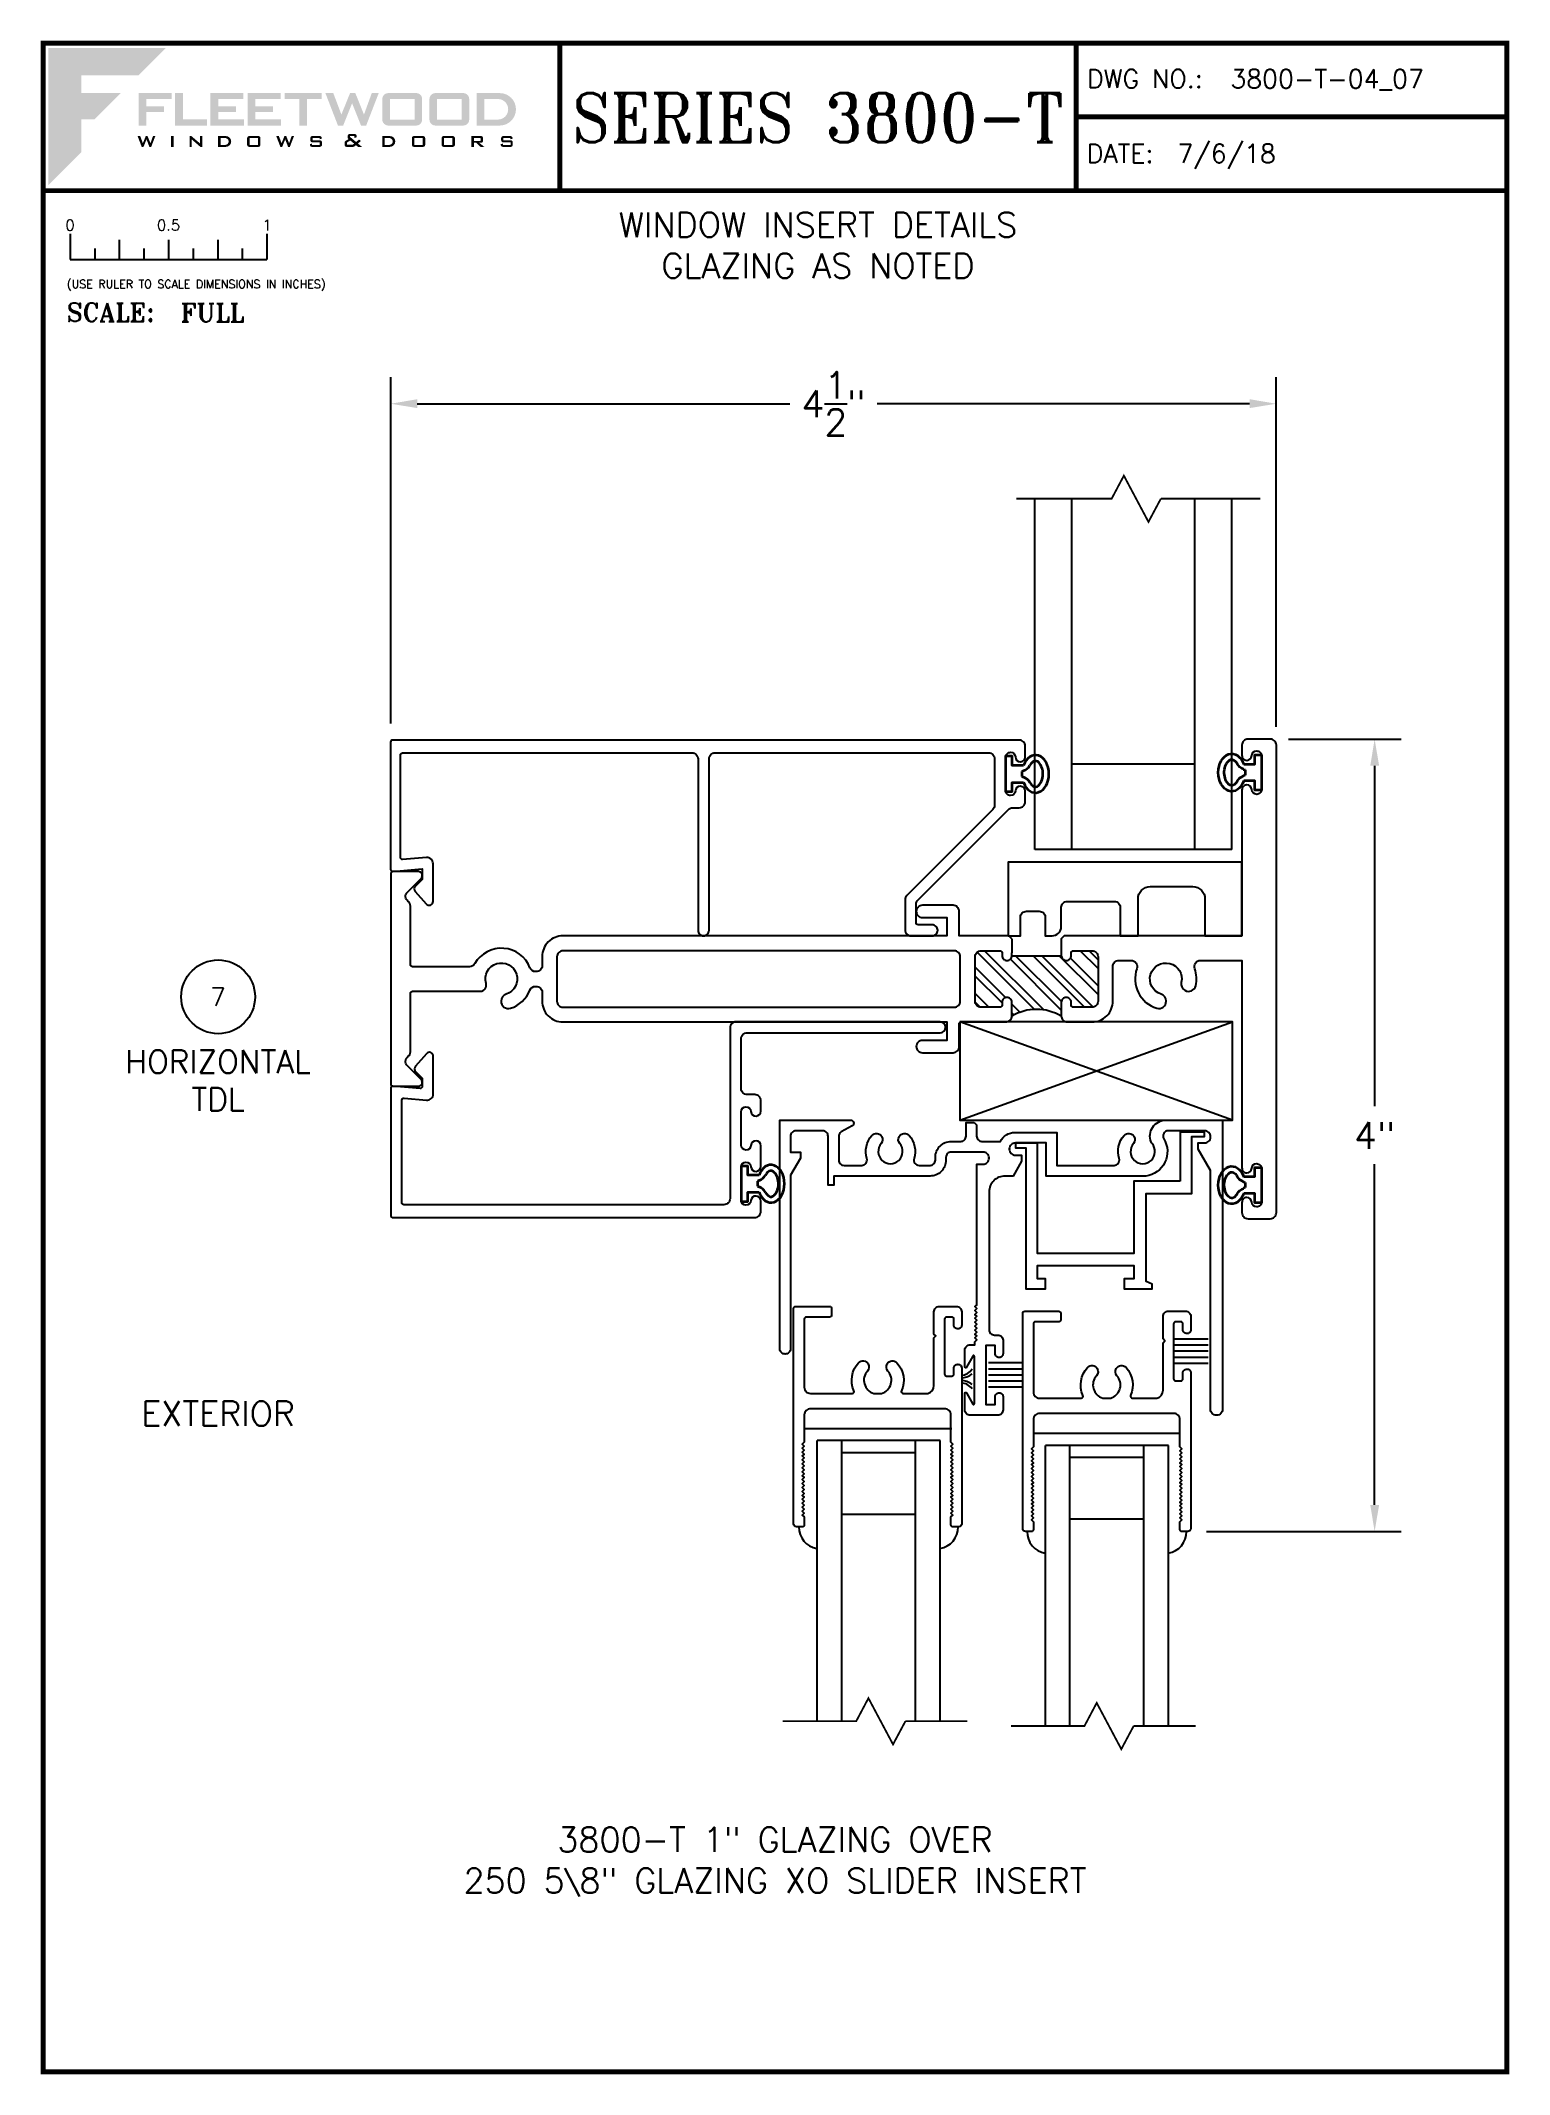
# Paper-space layout 'DETAIL 7' of a CAD drawing. Extents: x 0.3 to 7.8, y 0.1 to 10.4.
# The model-space entities are those that its viewports show. They can reach past a viewport. Long polylines and large blocks are cut down to what shows.
import ezdxf
from ezdxf.enums import TextEntityAlignment as Align

# ---------------------------------------------------------------- set-up
doc = ezdxf.new("R2010")
doc.units = 0
doc.header["$MEASUREMENT"] = 0
doc.layers.get('0').update_dxf_attribs({"linetype": 'CONTINUOUS'})
doc.layers.get('Defpoints').update_dxf_attribs({"linetype": 'CONTINUOUS'})
for name, color, linetype in [('FRAME', 1, 'CONTINUOUS'), ('GLASS', 7, 'CONTINUOUS'), ('GLAZING', 7, 'CONTINUOUS'), ('MISC', 7, 'CONTINUOUS'), ('SEAL', 7, 'CONTINUOUS'), ('SETTING_BLOCK', 4, 'CONTINUOUS'), ('TEXT', 7, 'CONTINUOUS'), ('VENT', 5, 'CONTINUOUS')]:
    doc.layers.add(name, color=color, linetype=linetype)
doc.layers.add('PROFILE NUMBER', color=150, linetype='CONTINUOUS', lineweight=35)
doc.layers.add('VP', color=40, linetype='CONTINUOUS', plot=False)
doc.layers.get('VP').off()
doc.styles.add('ROMANS', font='romans')
doc.styles.add('ROMANT', font='romant')
doc.styles.add('SIMPLEX-094', font='simplex.shx', dxfattribs={"height": 0.094})
doc.styles.get("Standard").update_dxf_attribs({"font": 'simplex.shx'})
doc.dimstyles.new('FULL SCALE', dxfattribs={"dimscale": 0.75, "dimtxt": 0.18, "dimasz": 0.18, "dimexe": 0.18, "dimexo": 0.125, "dimgap": 0.09, "dimtad": 0, "dimtih": 1, "dimtoh": 1, "dimdec": 4, "dimzin": 0, "dimdsep": 46, "dimlunit": 4, "dimtxsty": 'Standard', "dimcen": 0.09, "dimadec": 0, "dimazin": 0, "dimtfac": 1, "dimtdec": 4, "dimtofl": 0, "dimtmove": 0, "dimatfit": 3, "dimfxl": 0, "dimtolj": 1, "dimtzin": 0, "dimarcsym": 0})

# ---------------------------------------------------------------- blocks, each defined once
blk = doc.blocks.new('sectball')
blk.add_circle((0, 0), 0.125)
blk.add_attdef('NO', text='', height=0.062).set_placement((0, 0), align=Align.MIDDLE_CENTER)
for tag, p in [('LINE1', (0, -0.2588)), ('LINE2', (0, -0.3864)), ('LINE3', (0, -0.5214))]:
    blk.add_attdef(tag, text='', height=0.078).set_placement(p, align=Align.CENTER)
blk = doc.blocks.new('Fleetwood_Logo_6-10-15')
h = blk.add_hatch(color=154)
h.dxf.hatch_style = 1
h.paths.add_polyline_path([(0.2526, -0.0017), (0.0019, -0.0017), (0.0019, -0.2942), (0.0725, -0.2236), (0.0725, -0.1535), (0.1007, -0.1535), (0.1567, -0.0976), (0.0725, -0.0976), (0.0725, -0.0596), (0.1946, -0.0596)])
h = blk.add_hatch(color=251)
h.dxf.hatch_style = 1
h.paths.add_polyline_path([(0.2487, -0.1256), (0.2112, -0.1256), (0.2112, -0.1102), (0.2647, -0.1102), (0.2647, -0.0976), (0.1946, -0.0976), (0.1946, -0.1667), (0.2112, -0.1667), (0.2112, -0.1377), (0.2487, -0.1377)])
h = blk.add_hatch(color=251)
h.dxf.hatch_style = 1
h.paths.add_polyline_path([(0.2886, -0.0976), (0.272, -0.0976), (0.272, -0.1667), (0.3401, -0.1667), (0.3401, -0.1535), (0.2886, -0.1535)])
h = blk.add_hatch(color=251)
h.dxf.hatch_style = 1
h.paths.add_polyline_path([(0.4175, -0.0976), (0.3474, -0.0976), (0.3474, -0.1667), (0.4185, -0.1667), (0.4185, -0.1534), (0.364, -0.1534), (0.364, -0.1377), (0.4015, -0.1377), (0.4015, -0.1256), (0.364, -0.1256), (0.364, -0.1102), (0.4175, -0.1102)])
h = blk.add_hatch(color=251)
h.dxf.hatch_style = 1
h.paths.add_polyline_path([(0.4965, -0.0976), (0.4264, -0.0976), (0.4264, -0.1667), (0.4975, -0.1667), (0.4975, -0.1534), (0.443, -0.1534), (0.443, -0.1377), (0.4804, -0.1377), (0.4804, -0.1256), (0.443, -0.1256), (0.443, -0.1102), (0.4965, -0.1102)])
h = blk.add_hatch(color=251)
h.dxf.hatch_style = 1
h.paths.add_polyline_path([(0.5842, -0.0976), (0.5054, -0.0976), (0.5054, -0.1102), (0.5365, -0.1102), (0.5365, -0.1667), (0.5531, -0.1667), (0.5531, -0.1102), (0.5842, -0.1102)])
h = blk.add_hatch(color=251)
h.dxf.hatch_style = 1
h.paths.add_polyline_path([(0.6089, -0.0976), (0.5921, -0.0976), (0.6188, -0.1667), (0.63, -0.1667), (0.6489, -0.1192), (0.6679, -0.1667), (0.6789, -0.1667), (0.7056, -0.0976), (0.6908, -0.0976), (0.6742, -0.1433), (0.6558, -0.0976), (0.6446, -0.0976), (0.6261, -0.1433)])
h = blk.add_hatch(color=251)
h.dxf.hatch_style = 1
h.paths.add_polyline_path([(0.7853, -0.0976), (0.726, -0.0976, 0.414214), (0.7133, -0.1102), (0.7133, -0.154, 0.414214), (0.726, -0.1667), (0.7853, -0.1667, 0.414214), (0.798, -0.154), (0.798, -0.1102, 0.414214)])
h.paths.add_polyline_path([(0.7819, -0.1102), (0.7819, -0.154), (0.7294, -0.154), (0.7294, -0.1102)], flags=16)
h = blk.add_hatch(color=251)
h.dxf.hatch_style = 1
h.paths.add_polyline_path([(0.8856, -0.0976), (0.8262, -0.0976, 0.414214), (0.8136, -0.1102), (0.8136, -0.154, 0.414214), (0.8262, -0.1667), (0.8856, -0.1667, 0.414214), (0.8982, -0.154), (0.8982, -0.1102, 0.414214)])
h.paths.add_polyline_path([(0.8822, -0.1102), (0.8822, -0.154), (0.8296, -0.154), (0.8296, -0.1102)], flags=16)
h = blk.add_hatch(color=251)
h.dxf.hatch_style = 1
h.paths.add_polyline_path([(0.9632, -0.0976), (0.914, -0.0976), (0.914, -0.1667), (0.9632, -0.1667, 1)])
h.paths.add_polyline_path([(0.9301, -0.1102), (0.9593, -0.1102, -1), (0.9593, -0.154), (0.9301, -0.154)], flags=16)
h = blk.add_hatch(color=7)
h.dxf.hatch_style = 1
h.paths.add_polyline_path([(0.2301, -0.1891), (0.2251, -0.1891), (0.2196, -0.2043), (0.2134, -0.1891), (0.2097, -0.1891), (0.2035, -0.2043), (0.1978, -0.1891), (0.1922, -0.1891), (0.2011, -0.2121), (0.2048, -0.2121), (0.2112, -0.1963), (0.2175, -0.2121), (0.2212, -0.2121)])
h = blk.add_hatch(color=7)
h.dxf.hatch_style = 1
h.paths.add_polyline_path([(0.2691, -0.1891), (0.2637, -0.1891), (0.2637, -0.2118), (0.2637, -0.2121), (0.2691, -0.2121)])
h = blk.add_hatch(color=7)
h.dxf.hatch_style = 1
h.paths.add_polyline_path([(0.3077, -0.1964), (0.3259, -0.2121), (0.3298, -0.2121), (0.3298, -0.1891), (0.325, -0.1891), (0.325, -0.2047), (0.3067, -0.1891), (0.3029, -0.1891), (0.3029, -0.2121), (0.3077, -0.2121)])
h = blk.add_hatch(color=7)
h.dxf.hatch_style = 1
h.paths.add_polyline_path([(0.3801, -0.1891), (0.3637, -0.1891), (0.3637, -0.2121), (0.3801, -0.2121, 1)])
h.paths.add_polyline_path([(0.3691, -0.2079), (0.3691, -0.1933), (0.3788, -0.1933, -1), (0.3788, -0.2079)], flags=16)
h = blk.add_hatch(color=7)
h.dxf.hatch_style = 1
h.paths.add_polyline_path([(0.4537, -0.2079), (0.4537, -0.1933, 0.414214), (0.4495, -0.1891), (0.4297, -0.1891, 0.414214), (0.4255, -0.1933), (0.4255, -0.2079, 0.414214), (0.4297, -0.2121), (0.4495, -0.2121, 0.414214)])
h.paths.add_polyline_path([(0.4308, -0.2079), (0.4308, -0.1933), (0.4484, -0.1933), (0.4484, -0.2079)], flags=16)
h = blk.add_hatch(color=7)
h.dxf.hatch_style = 1
h.paths.add_polyline_path([(0.5253, -0.1891), (0.5203, -0.1891), (0.5148, -0.2043), (0.5087, -0.1891), (0.5049, -0.1891), (0.4988, -0.2043), (0.493, -0.1891), (0.4874, -0.1891), (0.4963, -0.2121), (0.5001, -0.2121), (0.5064, -0.1963), (0.5127, -0.2121), (0.5164, -0.2121)])
h = blk.add_hatch(color=7)
h.dxf.hatch_style = 1
h.paths.add_polyline_path([(0.5801, -0.1891), (0.5643, -0.1891, 0.414214), (0.56, -0.1933), (0.56, -0.1981, 0.414214), (0.5643, -0.2024), (0.58, -0.2024), (0.58, -0.2078), (0.5637, -0.2078), (0.5637, -0.2052), (0.5591, -0.2062), (0.5591, -0.2078, 0.414214), (0.5634, -0.2121), (0.5805, -0.2121, 0.414214), (0.5848, -0.2078), (0.5848, -0.2024, 0.414214), (0.5805, -0.1982), (0.5648, -0.1982), (0.5648, -0.193), (0.5798, -0.193), (0.5798, -0.1958), (0.5843, -0.1948), (0.5843, -0.1933, 0.414214)])
h = blk.add_hatch(color=7)
h.dxf.hatch_style = 1
h.paths.add_polyline_path([(0.645, -0.1913, -0.222262), (0.6447, -0.1906), (0.6447, -0.1892), (0.6535, -0.1892), (0.6535, -0.193), (0.6587, -0.1918), (0.6587, -0.189, 0.414214), (0.6544, -0.1847), (0.6437, -0.1847, 0.414214), (0.6394, -0.189), (0.6394, -0.1922, 0.222262), (0.6407, -0.1948), (0.6415, -0.1955), (0.6345, -0.1998, 0.260684), (0.6329, -0.2027), (0.6329, -0.2078, 0.414214), (0.6372, -0.2121), (0.6514, -0.2121, 0.17577), (0.6536, -0.2113), (0.657, -0.2085), (0.6614, -0.2121), (0.6699, -0.2121), (0.6613, -0.2049), (0.6676, -0.1997), (0.6637, -0.1964), (0.6574, -0.2017)])
h.paths.add_polyline_path([(0.6532, -0.2052), (0.6509, -0.2072, -0.17577), (0.6502, -0.2074), (0.6382, -0.2074), (0.6382, -0.2033, -0.260684), (0.6387, -0.2025), (0.6451, -0.1985)], flags=16)
h = blk.add_hatch(color=7)
h.dxf.hatch_style = 1
h.paths.add_polyline_path([(0.7294, -0.1891), (0.713, -0.1891), (0.713, -0.2121), (0.7294, -0.2121, 1)])
h.paths.add_polyline_path([(0.7184, -0.2079), (0.7184, -0.1933), (0.7281, -0.1933, -1), (0.7281, -0.2079)], flags=16)
h = blk.add_hatch(color=7)
h.dxf.hatch_style = 1
h.paths.add_polyline_path([(0.8045, -0.2079), (0.8045, -0.1933, 0.414214), (0.8003, -0.1891), (0.7805, -0.1891, 0.414214), (0.7763, -0.1933), (0.7763, -0.2079, 0.414214), (0.7805, -0.2121), (0.8003, -0.2121, 0.414214)])
h.paths.add_polyline_path([(0.7816, -0.2079), (0.7816, -0.1933), (0.7992, -0.1933), (0.7992, -0.2079)], flags=16)
h = blk.add_hatch(color=7)
h.dxf.hatch_style = 1
h.paths.add_polyline_path([(0.8678, -0.2079), (0.8678, -0.1933, 0.414214), (0.8636, -0.1891), (0.8438, -0.1891, 0.414214), (0.8396, -0.1933), (0.8396, -0.2079, 0.414214), (0.8438, -0.2121), (0.8636, -0.2121, 0.414214)])
h.paths.add_polyline_path([(0.8449, -0.2079), (0.8449, -0.1933), (0.8624, -0.1933), (0.8624, -0.2079)], flags=16)
h = blk.add_hatch(color=7)
h.dxf.hatch_style = 1
h.paths.add_polyline_path([(0.9277, -0.1993), (0.9277, -0.1933, 0.414214), (0.9235, -0.1891), (0.9028, -0.1891), (0.9028, -0.2121), (0.9082, -0.2121), (0.9082, -0.2035), (0.9131, -0.2035), (0.9224, -0.2121), (0.9303, -0.2121), (0.9197, -0.2035), (0.9235, -0.2035, 0.414214)])
h.paths.add_polyline_path([(0.9082, -0.1993), (0.9082, -0.1933), (0.9214, -0.1933, -0.414214), (0.9224, -0.1943), (0.9224, -0.1983, -0.414214), (0.9214, -0.1993)], flags=16)
h = blk.add_hatch(color=7)
h.dxf.hatch_style = 1
h.paths.add_polyline_path([(0.9867, -0.1982), (0.971, -0.1982), (0.971, -0.193), (0.9859, -0.193), (0.9859, -0.1958), (0.9905, -0.1948), (0.9905, -0.1933, 0.414214), (0.9863, -0.1891), (0.9705, -0.1891, 0.414214), (0.9662, -0.1933), (0.9662, -0.1981, 0.414214), (0.9705, -0.2024), (0.9862, -0.2024), (0.9862, -0.2078), (0.9699, -0.2078), (0.9699, -0.2052), (0.9653, -0.2062), (0.9653, -0.2078, 0.414214), (0.9696, -0.2121), (0.9867, -0.2121, 0.414214), (0.991, -0.2078), (0.991, -0.2024, 0.414214)])
blk = doc.blocks.new('A-SIZE_P')
at = {"const_width": 0.025}
blk.add_lwpolyline([(0.313, 0.125), (7.751, 0.125), (7.751, 10.437), (0.313, 10.437)], close=True, dxfattribs=at)
for points in [[(2.938, 10.437), (2.938, 9.687)], [(5.563, 10.437), (5.563, 9.687)], [(5.563, 10.062), (7.751, 10.062)], [(0.313, 9.687), (7.751, 9.687)]]:
    blk.add_lwpolyline(points, dxfattribs=at)
at = {"xscale": 2.387023416083395, "yscale": 2.387023416083395, "zscale": 2.387023416083395}
blk.add_blockref('Fleetwood_Logo_6-10-15', (0.334, 10.416), dxfattribs=at)
for s, style, p in [('DWG NO.:', 'SIMPLEX-094', (5.617, 10.209)), ('DATE:', 'SIMPLEX-094', (5.616, 9.829)), ('SCALE:', 'ROMANT', (0.433, 9.022))]:
    blk.add_text(s, height=0.094, dxfattribs=dict(style=style)).set_placement(p)
for tag, p, style in [('DWG_NO', (6.346, 10.209), 'SIMPLEX-094'), ('DATE', (6.077, 9.829), 'SIMPLEX-094'), ('SCALE', (1.011, 9.02), 'ROMANT')]:
    blk.add_attdef(tag, p, '', height=0.094, dxfattribs=dict(style=style))
for tag, height, style, width, p, p2 in [('DWG_NO_F', 0.094, 'SIMPLEX-094', 1.745692, (6.347, 10.209), (7.683, 10.209)), ('PRODUCT', 0.25, 'ROMANT', 1.390728, (3.001, 9.934), (5.5, 9.934))]:
    blk.add_attdef(tag, text='', height=height, dxfattribs=dict(style=style, width=width)).set_placement(p, p2, align=Align.FIT)
blk = doc.blocks.new('Full')
for p, q in [((0.137, -0.219), (0.137, -0.35)), ((0.262, -0.294), (0.262, -0.35)), ((0.387, -0.249), (0.387, -0.35)), ((0.512, -0.294), (0.512, -0.35)), ((0.637, -0.249), (0.637, -0.35)), ((0.762, -0.294), (0.762, -0.35)), ((0.887, -0.249), (0.887, -0.35)), ((1.012, -0.294), (1.012, -0.35)), ((1.137, -0.219), (1.137, -0.35)), ((0.137, -0.35), (1.137, -0.35))]:
    blk.add_line(p, q)
for s, p in [('0', (0.137, -0.219)), ('0.5', (0.637, -0.219)), ('1', (1.137, -0.219))]:
    blk.add_text(s, height=0.055).set_placement(p, align=Align.BOTTOM_CENTER)
at = {"style": 'ROMANS'}
blk.add_text('(USE RULER TO SCALE DIMENSIONS IN INCHES)', height=0.04115, dxfattribs=at).set_placement((0.12, -0.495))
blk = doc.blocks.new('*D132')
at = {"color": 0, "lineweight": -2}
for p, q in [((6.642, 6.899), (7.214, 6.899)), ((7.079, 6.764), (7.079, 5.033)), ((7.079, 3.007), (7.079, 4.738)), ((6.224, 2.872), (7.214, 2.872))]:
    blk.add_line(p, q, dxfattribs=at)
at = {"color": 0}
for points in [[(7.057, 6.764), (7.102, 6.764), (7.079, 6.899)], [(7.057, 3.007), (7.102, 3.007), (7.079, 2.872)]]:
    blk.add_solid(points, dxfattribs=at)
at = {"layer": 'Defpoints', "color": 0}
for p in [(6.548, 6.899), (6.13, 2.872), (7.079, 2.872)]:
    blk.add_point(p, dxfattribs=at)
at = {"color": 0, "insert": (7.079, 4.885), "char_height": 0.135, "attachment_point": 5}
blk.add_mtext('\\A1;4"', dxfattribs=at)
blk = doc.blocks.new('*D133')
at = {"color": 0, "lineweight": -2}
for p, q in [((2.079, 6.978), (2.079, 8.739)), ((6.579, 6.962), (6.579, 8.739)), ((2.214, 8.604), (4.107, 8.604)), ((6.444, 8.604), (4.551, 8.604))]:
    blk.add_line(p, q, dxfattribs=at)
at = {"color": 0}
for points in [[(2.214, 8.627), (2.214, 8.582), (2.079, 8.604)], [(6.444, 8.627), (6.444, 8.582), (6.579, 8.604)]]:
    blk.add_solid(points, dxfattribs=at)
at = {"layer": 'Defpoints', "color": 0}
for p in [(6.579, 8.604), (2.079, 6.884), (6.579, 6.868)]:
    blk.add_point(p, dxfattribs=at)
at = {"color": 0, "insert": (4.329, 8.604), "char_height": 0.135, "attachment_point": 5}
blk.add_mtext('\\A1;4{\\H1.000000x;\\S1/2;}"', dxfattribs=at)
blk = doc.blocks.new('2000 Block Head')
blk.add_lwpolyline([(-0.049, 1.488), (-0.037, 1.476), (-0.037, 1.419, 0.414214), (-0.01, 1.392), (0.084, 1.392, -0.288631), (0.157, 1.438), (0.37, 1.438), (0.37, 1.27), (0.661, 1.27, 0.500943), (0.687, 1.305, -0.254791), (0.712, 1.422, -0.516447), (0.763, 1.417), (0.763, 1.416, -0.318358), (0.76, 1.381, 2.17601), (0.854, 1.381, -0.081588), (0.849, 1.389, -0.529011), (0.925, 1.5), (1.213, 1.5), (1.213, 0.03, -0.414214), (1.183, 0), (1.181, 0, -0.414214), (1.151, 0.03), (1.151, 1.244), (1.088, 1.353), (1.088, 1.384), (1.121, 1.384, 0.414214), (1.151, 1.414), (1.151, 1.416, 0.414214), (1.121, 1.446), (0.937, 1.446, 0.585024), (0.914, 1.405, -0.543308), (0.823, 1.216), (0.316, 1.216), (0.316, 1.384), (0.16, 1.384, 0.414214), (0.129, 1.354), (0.129, 1.353, 0.414214), (0.16, 1.322), (0.191, 1.322), (0.191, 1.291), (0.148, 1.216), (0.107, 1.216, 0.414214), (0.026, 1.135), (0.026, 0.435, 0.414214), (0.053, 0.408), (0.07, 0.408, -0.414214), (0.097, 0.381), (0.097, 0.314, -0.414214), (0.078, 0.294), (0.077, 0.294, -0.414214), (0.057, 0.314), (0.057, 0.354), (0.01, 0.354), (0.01, 0.054), (0.057, 0.054), (0.057, 0.095, -0.414214), (0.077, 0.114), (0.078, 0.114, -0.414214), (0.097, 0.095), (0.097, 0.027, -0.414214), (0.07, 0), (-0.07, 0, -0.414214), (-0.097, 0.027), (-0.097, 0.112, -0.782609), (-0.088, 0.114), (-0.057, 0.057, 0.782609), (-0.048, 0.059), (-0.048, 0.299, 0.782609), (-0.057, 0.301), (-0.088, 0.244, -0.782609), (-0.097, 0.246), (-0.097, 0.331, -0.414214), (-0.07, 0.358), (-0.046, 0.358), (-0.046, 0.373), (-0.036, 0.383), (-0.046, 0.393), (-0.036, 0.403), (-0.046, 0.413), (-0.036, 0.423), (-0.046, 0.433), (-0.036, 0.443), (-0.046, 0.453), (-0.036, 0.463), (-0.046, 0.473), (-0.036, 0.483), (-0.046, 0.493), (-0.036, 0.503), (-0.046, 0.513), (-0.036, 0.523), (-0.046, 0.533), (-0.036, 0.543), (-0.046, 0.553), (-0.039, 0.56), (-0.036, 0.56), (-0.036, 1.276), (-0.005, 1.276, 0.414214), (0.026, 1.307), (0.026, 1.308, 0.414214), (-0.005, 1.338), (-0.166, 1.338, 0.414214), (-0.193, 1.311), (-0.193, 1.297, -0.414214), (-0.274, 1.216), (-0.762, 1.216), (-0.762, 1.17), (-0.792, 1.17), (-0.792, 1.419, 0.414214), (-0.819, 1.446), (-0.956, 1.446, 0.414214), (-0.983, 1.419), (-0.983, 1.338), (-0.933, 1.338), (-0.933, 1.307), (-0.983, 1.22), (-0.983, 0.338, -0.414214), (-1.01, 0.311), (-1.01, 0.311, -0.414214), (-1.037, 0.338), (-1.037, 1.5), (-0.677, 1.5, -0.767327), (-0.669, 1.472), (-0.725, 1.44, 0.267949), (-0.738, 1.417), (-0.738, 1.297, 0.414214), (-0.711, 1.27), (-0.621, 1.27, 0.500943), (-0.595, 1.305, -0.254791), (-0.57, 1.422, -0.516447), (-0.519, 1.417), (-0.519, 1.416, -0.318358), (-0.522, 1.381, 2.17601), (-0.428, 1.381, -0.318358), (-0.431, 1.416), (-0.431, 1.417, -0.516447), (-0.38, 1.422, -0.254791), (-0.355, 1.305, 0.500943), (-0.329, 1.27), (-0.274, 1.27, 0.414214), (-0.247, 1.297), (-0.247, 1.311, -0.414214), (-0.166, 1.392), (-0.118, 1.392, 0.414214), (-0.091, 1.419), (-0.091, 1.488)], format="xyb", close=True)
blk = doc.blocks.new('2014 Slider Rail')
blk.add_lwpolyline([(-0.373, 0.031), (-0.373, 0.17), (-0.383, 0.18), (-0.373, 0.19), (-0.383, 0.2), (-0.373, 0.21), (-0.383, 0.22), (-0.373, 0.23), (-0.383, 0.24), (-0.373, 0.25), (-0.383, 0.26), (-0.373, 0.27), (-0.383, 0.28), (-0.373, 0.29), (-0.383, 0.3), (-0.373, 0.31), (-0.383, 0.32), (-0.373, 0.33), (-0.383, 0.34), (-0.373, 0.35), (-0.383, 0.36), (-0.373, 0.37), (-0.383, 0.38), (-0.373, 0.39), (-0.383, 0.4), (-0.373, 0.41), (-0.383, 0.42), (-0.373, 0.43), (-0.383, 0.44), (-0.373, 0.45), (-0.383, 0.46), (-0.373, 0.47), (-0.383, 0.48), (-0.373, 0.49), (-0.383, 0.5), (-0.373, 0.51), (-0.383, 0.52), (-0.373, 0.53), (-0.383, 0.54), (-0.373, 0.55), (-0.373, 0.59, 0.414214), (-0.383, 0.6), (-0.412, 0.6, 0.414214), (-0.427, 0.585), (-0.427, 0), (-0.427, -0.51, 0.414214), (-0.417, -0.52), (-0.244, -0.52, 0.414214), (-0.234, -0.51), (-0.234, -0.476, 0.414214), (-0.244, -0.466), (-0.363, -0.466, -0.414214), (-0.373, -0.456), (-0.373, -0.109, -0.414214), (-0.342, -0.078), (-0.13, -0.078, -0.541072), (-0.121, -0.092, 0.295226), (-0.098, -0.234, 0.508835), (-0.048, -0.228), (-0.048, -0.228, 0.325526), (-0.052, -0.192, -0.55027), (-0.02, -0.078), (0, -0.078), (0.02, -0.078, -0.55027), (0.052, -0.192, 0.325526), (0.048, -0.228), (0.048, -0.228, 0.508835), (0.098, -0.234, 0.295226), (0.121, -0.092, -0.541072), (0.13, -0.078), (0.255, -0.078, -0.353293), (0.286, -0.119), (0.286, -0.36), (0.296, -0.37), (0.286, -0.38), (0.286, -0.493, 0.414214), (0.313, -0.52), (0.4, -0.52, 0.414214), (0.427, -0.493), (0.427, -0.425, 0.414214), (0.408, -0.406), (0.407, -0.406, 0.414214), (0.387, -0.426), (0.387, -0.456, -0.414214), (0.377, -0.466), (0.35, -0.466, -0.414214), (0.34, -0.456), (0.34, -0.176, -0.414214), (0.35, -0.166), (0.377, -0.166, -0.414214), (0.387, -0.176), (0.387, -0.206, 0.414214), (0.407, -0.226), (0.408, -0.226, 0.414214), (0.427, -0.207), (0.427, 0.585, 0.414214), (0.412, 0.6), (0.382, 0.6, 0.414214), (0.372, 0.59), (0.372, 0.55), (0.382, 0.54), (0.372, 0.53), (0.382, 0.52), (0.372, 0.51), (0.382, 0.5), (0.372, 0.49), (0.382, 0.48), (0.372, 0.47), (0.382, 0.46), (0.372, 0.45), (0.382, 0.44), (0.372, 0.43), (0.382, 0.42), (0.372, 0.41), (0.382, 0.4), (0.372, 0.39), (0.382, 0.38), (0.372, 0.37), (0.382, 0.36), (0.372, 0.35), (0.382, 0.34), (0.372, 0.33), (0.382, 0.32), (0.372, 0.31), (0.382, 0.3), (0.372, 0.29), (0.382, 0.28), (0.372, 0.27), (0.382, 0.26), (0.372, 0.25), (0.382, 0.24), (0.372, 0.23), (0.382, 0.22), (0.372, 0.21), (0.382, 0.2), (0.372, 0.19), (0.382, 0.18), (0.372, 0.17), (0.372, 0.031, -0.414214), (0.341, 0), (0, 0), (-0.341, 0, -0.414214)], format="xyb", close=True)
blk = doc.blocks.new('4 LINE SEAL')
for centre, radius, start, end in [((4.0241, 6.0253), 0.0156, 268.2769, 330.8274), ((4.0241, 6.027), 0.0206, 268.6942, 311.4319), ((4.0232, 5.9799), 0.0231, 50.9389, 88.9613), ((4.0232, 5.9816), 0.0181, 36.4603, 88.6742)]:
    blk.add_arc(centre, radius, start, end)
blk = doc.blocks.new('5 LINE SEAL')
for p, q in [((0.0434, 0.0155), (0, 0.0155)), ((0.0434, 0.0077), (0, 0.0077)), ((0.0434, 0), (0, 0)), ((0.0434, -0.0078), (0, -0.0078)), ((0.0434, -0.0155), (0, -0.0155))]:
    blk.add_line(p, q)
blk = doc.blocks.new('BL856 ANTI-LIFT')
blk.add_lwpolyline([(13.8969, 4.289), (13.8383, 4.289), (13.8383, 4.1972), (13.7158, 4.1972), (13.7158, 4.3374), (13.6879, 4.3374), (13.6879, 4.3314), (13.7008, 4.3314), (13.7008, 4.1522), (13.7258, 4.1522), (13.7258, 4.1647), (13.7158, 4.1647), (13.7158, 4.1817), (13.8383, 4.1817), (13.8383, 4.1647), (13.8258, 4.1647), (13.8258, 4.1522), (13.8613, 4.1522), (13.8613, 4.1583), (13.8538, 4.1615), (13.8538, 4.2735), (13.9119, 4.2735), (13.9119, 4.3458), (13.9281, 4.3458), (13.9281, 4.3512), (13.8969, 4.3512)], close=True)
blk = doc.blocks.new('3806 MULLION')
h = blk.add_hatch()
h.set_pattern_fill('ANSI32', color=256, scale=0.25, style=0)
h.set_pattern_definition([(45, (-1.96831, -4.979215), (-0.0662913, 0.0662913), []), (45, (-1.92411, -4.979215), (-0.0662913, 0.0662913), [])])
h.paths.add_polyline_path([(-1.369, 0.094, -0.414214), (-1.394, 0.118), (-1.394, 0.134, 0.414214), (-1.404, 0.144), (-1.5, 0.144, 0.414214), (-1.531, 0.113), (-1.531, -0.113, 0.414214), (-1.5, -0.143), (-1.404, -0.143, 0.414214), (-1.394, -0.133), (-1.394, -0.118, -0.414214), (-1.369, -0.094, -0.414214), (-1.344, -0.118), (-1.093, -0.118, -0.414214), (-1.068, -0.094, -0.414214), (-1.043, -0.118), (-1.043, -0.133, 0.414214), (-1.033, -0.143), (-0.937, -0.143, 0.414214), (-0.906, -0.113), (-0.906, 0.113, 0.414214), (-0.937, 0.144), (-1.033, 0.144, 0.414214), (-1.043, 0.134), (-1.043, 0.118, -0.414214), (-1.068, 0.094, -0.414214), (-1.093, 0.118), (-1.093, 0.188, -0.275826), (-1.344, 0.188), (-1.344, 0.118, -0.414214)])
for p, q in [((-1.344, -0.118), (-1.093, -0.118)), ((-1.344, -0.203), (-1.344, -0.133))]:
    blk.add_line(p, q)
for points in [[(-1.093, -0.133), (-1.093, -0.118, -0.414214), (-1.068, -0.094, -0.414214), (-1.043, -0.118), (-1.043, -0.133, 0.414214), (-1.033, -0.143), (-0.937, -0.143, 0.414214), (-0.906, -0.113), (-0.906, 0.113, 0.414214), (-0.937, 0.144), (-1.033, 0.144, 0.414214), (-1.043, 0.134), (-1.043, 0.118, -0.414214), (-1.068, 0.094, -0.414214), (-1.093, 0.118), (-1.093, 0.188, -0.414214), (-1.062, 0.219), (-0.937, 0.219, -0.414214), (-0.831, 0.113), (-0.831, -0.062, 0.414214), (-0.8, -0.094), (-0.738, -0.094, 0.517938), (-0.709, -0.052, -0.42659), (-0.608, 0.149, -0.510157), (-0.56, 0.113), (-0.56, 0.112, -0.323599), (-0.586, 0.077, 2.284894), (-0.483, 0.018, -0.323599), (-0.466, 0.058), (-0.465, 0.058, -0.510157), (-0.41, 0.035, -0.142368), (-0.415, -0.052, 0.517938), (-0.386, -0.094), (-0.175, -0.094), (-0.175, 0.91), (-0.175, 0.961, -0.414214), (-0.15, 0.986, -0.399638), (-0.125, 0.962, 0.399638), (-0.1, 0.939), (-0.1, 0.939, 0.414214), (-0.075, 0.964), (-0.075, 1.134, 0.414214), (-0.1, 1.159), (-0.1, 1.159, 0.399638), (-0.125, 1.135, -0.399638), (-0.15, 1.111), (-0.15, 1.111, -0.414214), (-0.175, 1.136), (-0.175, 1.188, -0.414214), (-0.144, 1.219), (-0.031, 1.219, -0.414214), (0, 1.188), (0, 0), (0, -1.188, -0.414214), (-0.031, -1.219), (-0.144, -1.219, -0.414214), (-0.175, -1.188), (-0.175, -1.136, -0.414214), (-0.15, -1.111), (-0.15, -1.111, -0.399638), (-0.125, -1.135, 0.399638), (-0.1, -1.159), (-0.1, -1.159, 0.414214), (-0.075, -1.133), (-0.075, -0.964, 0.414214), (-0.1, -0.938), (-0.1, -0.938, 0.399638), (-0.125, -0.962, -0.399638), (-0.15, -0.986, -0.414214), (-0.175, -0.961), (-0.175, -0.909), (-0.175, -0.219), (-1.078, -0.219), (-1.093, -0.203)], [(-3.625, -0.143, -0.414214), (-3.656, -0.113), (-3.656, 0.113, -0.414214), (-3.625, 0.144), (-1.637, 0.144, -0.414214), (-1.606, 0.113), (-1.606, -0.113, -0.414214), (-1.637, -0.143)]]:
    blk.add_lwpolyline(points, format="xyb", close=True)
blk.add_lwpolyline([(-1.344, -0.203), (-1.359, -0.219), (-1.612, -0.219), (-1.612, -0.344, -0.414214), (-1.643, -0.374), (-1.799, -0.374, -0.414214), (-1.83, -0.344, -0.414214), (-1.799, -0.312), (-1.674, -0.312), (-1.674, -0.219), (-3.625, -0.219, -0.414214), (-3.731, -0.113), (-3.731, -0.068, 0.414214), (-3.762, -0.037), (-3.764, -0.037, 0.308174), (-3.793, -0.057, -0.627979), (-4.073, -0.078, 0.267949), (-4.1, -0.062), (-4.39, -0.062, 0.414214), (-4.4, -0.072), (-4.4, -0.37, -0.237131), (-4.413, -0.395, 0.457629), (-4.416, -0.441), (-4.346, -0.511, -0.668179), (-4.36, -0.546), (-4.49, -0.546, -0.414214), (-4.5, -0.535), (-4.5, 0), (-4.5, 0.536, -0.414214), (-4.49, 0.546), (-4.36, 0.546, -0.668179), (-4.346, 0.511), (-4.416, 0.441, 0.457629), (-4.413, 0.395, -0.237131), (-4.4, 0.37), (-4.4, 0.073, 0.414214), (-4.39, 0.063), (-4.045, 0.063, -0.500407), (-4.016, 0.023, 2.386509), (-3.914, 0.077, -0.326072), (-3.94, 0.113, -0.502305), (-3.892, 0.149, -0.227368), (-3.793, 0.057, 0.308174), (-3.764, 0.038), (-3.762, 0.038, 0.414214), (-3.731, 0.069), (-3.731, 0.113, -0.414214), (-3.625, 0.219), (-1.674, 0.219), (-1.674, 0.313), (-1.799, 0.313, -0.414214), (-1.83, 0.344, -0.414214), (-1.799, 0.375), (-1.643, 0.375, -0.414214), (-1.612, 0.344), (-1.612, 0.228, 0.414214), (-1.602, 0.219), (-1.375, 0.219, -0.414214), (-1.344, 0.188), (-1.344, 0.118, -0.414214), (-1.369, 0.094, -0.414214), (-1.394, 0.118), (-1.394, 0.134, 0.414214), (-1.404, 0.144), (-1.5, 0.144, 0.414214), (-1.531, 0.113), (-1.531, -0.113, 0.414214), (-1.5, -0.143), (-1.404, -0.143, 0.414214), (-1.394, -0.133), (-1.394, -0.118, -0.414214), (-1.369, -0.094, -0.414214), (-1.344, -0.118), (-1.344, -0.133)], format="xyb")
blk.add_arc((-1.219, 0.398), 0.245, 239.1595, 300.8405)
blk = doc.blocks.new('3801 1 INCH GLASS STOP')
blk.add_lwpolyline([(2.741, 0.327, -0.414214), (2.769, 0.299, -0.414214), (2.741, 0.271), (2.669, 0.271, 0.414214), (2.659, 0.261), (2.659, 0.167, 0.198912), (2.668, 0.145), (3.128, -0.315, 0.198912), (3.15, -0.324), (3.183, -0.324, -0.414214), (3.214, -0.355), (3.214, -0.408, -0.414214), (3.189, -0.433, -0.399638), (3.164, -0.41, 0.400364), (3.139, -0.386, 0.414214), (3.114, -0.411), (3.114, -0.581, 0.414214), (3.139, -0.606), (3.139, -0.606, 0.399638), (3.164, -0.582, -0.399638), (3.189, -0.558, -0.414214), (3.214, -0.583), (3.214, -0.637, -0.414214), (3.183, -0.668), (-0.001, -0.668, -0.414214), (-0.011, -0.658), (-0.011, -0.01, -0.440011), (0, 0), (0.149, -0.013), (0.149, 0.04), (0.115, 0.074, -0.395486), (0.114, 0.102), (0.17, 0.165, -0.691708), (0.205, 0.152), (0.205, -0.04, -0.440011), (0.171, -0.071), (0.05, -0.061, 0.440011), (0.039, -0.071), (0.039, -0.593, 0.414214), (0.049, -0.603), (1.52, -0.603, 0.414214), (1.551, -0.572), (1.551, 0.299, -0.414214), (1.579, 0.327, -0.414214), (1.607, 0.299), (1.607, -0.572, 0.414214), (1.638, -0.603), (3.027, -0.603, 0.414214), (3.058, -0.572), (3.058, -0.337, 0.198912), (3.049, -0.315), (2.612, 0.122, -0.198912), (2.603, 0.144), (2.603, 0.296, -0.414214), (2.634, 0.327)], format="xyb", close=True)
blk = doc.blocks.new('*U181')
at = {"layer": 'PROFILE NUMBER', "color": 5}
for p, q in [((-0.016, 0.092), (-0.013, 0.083)), ((-0.013, 0.083), (0.013, 0.083)), ((0.013, 0.083), (0.016, 0.092))]:
    blk.add_line(p, q, dxfattribs=at)
blk.add_lwpolyline([(-0.043, 0.091), (-0.043, 0.034), (-0.09, 0.034), (-0.09, 0), (0.09, 0), (0.09, 0.034), (0.043, 0.034), (0.043, 0.091)], dxfattribs=at)
for centre, start, end in [((-0.073, 0.071), 19.8289, 61.175), ((0.073, 0.071), 118.7633, 160.1945)]:
    blk.add_arc(centre, 0.06, start, end, dxfattribs=at)
blk.add_ellipse((0, 0.152), major_axis=(-0.0958, 0), ratio=0.712114, start_param=2.033109, end_param=7.391692, dxfattribs=at)
blk.add_open_spline([(0.044, 0.124), (0.053, 0.129), (0.059, 0.135), (0.069, 0.15), (0.068, 0.157), (0.049, 0.179), (0.027, 0.189), (-0.021, 0.191), (-0.045, 0.181), (-0.067, 0.16), (-0.068, 0.152), (-0.061, 0.137), (-0.054, 0.129), (-0.044, 0.124)], degree=3, knots=[2.2211, 2.2211, 2.2211, 2.2211, 2.727733, 2.727733, 3.7005, 3.7005, 4.673268, 4.673268, 5.646035, 5.646035, 6.618803, 6.618803, 7.203997, 7.203997, 7.203997, 7.203997], dxfattribs=at)
blk = doc.blocks.new('3810_2p25in_Insert_Glass_Stop')
blk.add_lwpolyline([(1.82, 0.582, 0.975), (1.77, 0.581), (1.77, 0.411, 0.975), (1.82, 0.41, -0.975), (1.87, 0.408), (1.87, 0.303, -0.975), (1.82, 0.301, 0.975), (1.77, 0.3), (1.77, 0.13, 0.975), (1.82, 0.129, -0.975), (1.87, 0.127), (1.87, 0.074, -0.414214), (1.839, 0.043), (1.801, 0.043, 0.414214), (1.77, 0.012), (1.77, -0.24, 0.414214), (1.801, -0.271), (2.781, -0.271, -1), (2.781, -0.327), (1.745, -0.327, -0.414214), (1.714, -0.296), (1.714, 0.572, 0.414214), (1.683, 0.603), (0.056, 0.603, 0.414214), (0.046, 0.593), (0.046, 0.071, 0.440011), (0.057, 0.061), (0.172, 0.071, -0.440011), (0.206, 0.04), (0.206, -0.152, -0.691708), (0.171, -0.165), (0.115, -0.101, -0.395486), (0.116, -0.074), (0.147, -0.043, 0.198912), (0.15, -0.036), (0.15, 0.002, 0.440011), (0.139, 0.012), (0.001, 0, -0.440011), (-0.01, 0.01), (-0.01, 0.658, -0.414214), (0, 0.668), (1.839, 0.668, -0.414214), (1.87, 0.637), (1.87, 0.584, -0.975)], format="xyb", close=True)

msp = doc.modelspace()

# ---------------------------------------------------------------- linework, layer by layer
for p, q in [((-3.499, 5.009), (-4.499, 5.009)), ((-4.921, 2.065), (-5.666, 2.065)), ((-4.981, 2.005), (-5.606, 2.005)), ((-3.761, 2.041), (-4.506, 2.041)), ((-3.821, 1.981), (-4.446, 1.981))]:
    msp.add_line(p, q)
at = {"color": 7}
for p, q in [((-5.606, 0.579), (-5.606, 2.005)), ((-5.481, 0.579), (-5.481, 2.005)), ((-5.106, 0.579), (-5.106, 2.005)), ((-4.981, 0.579), (-4.981, 2.005)), ((-4.446, 0.555), (-4.446, 1.981)), ((-4.321, 0.555), (-4.321, 1.981)), ((-3.946, 0.555), (-3.946, 1.981)), ((-3.821, 0.555), (-3.821, 1.981)), ((-5.106, 1.943), (-5.481, 1.943)), ((-3.946, 1.919), (-4.321, 1.919)), ((-5.106, 1.63), (-5.481, 1.63)), ((-3.946, 1.606), (-4.321, 1.606))]:
    msp.add_line(p, q, dxfattribs=at)
msp.add_lwpolyline([(-4.881, 4.134), (-4.881, 3.634), (-3.495, 3.634), (-3.495, 4.134)], close=True)
for centre, start, end in [((-5.588, 1.566), 179.5239, 260.364), ((-5, 1.566), 279.636, 0.4761), ((-4.428, 1.542), 179.5239, 260.364), ((-3.84, 1.542), 279.636, 0.4761)]:
    msp.add_arc(centre, 0.111, start, end)
at = {"layer": 'GLASS'}
for p, q in [((-4.499, 5.009), (-4.499, 6.793)), ((-4.311, 5.009), (-4.311, 6.793)), ((-3.686, 5.009), (-3.686, 6.793)), ((-3.499, 5.009), (-3.499, 6.793)), ((-4.311, 5.446), (-3.686, 5.446)), ((-4.881, 3.634), (-3.495, 4.134)), ((-3.495, 3.634), (-4.881, 4.134))]:
    msp.add_line(p, q, dxfattribs=at)
at = {"layer": 'GLAZING', "const_width": 0.0094}
for points in [[(-3.859, 6.793), (-3.922, 6.675), (-4.047, 6.91), (-4.109, 6.793), (-4.593, 6.793)], [(-3.354, 6.793), (-3.859, 6.793)], [(-5.157, 0.579), (-5.22, 0.461), (-5.345, 0.696), (-5.407, 0.579), (-5.781, 0.579)], [(-3.997, 0.555), (-4.06, 0.437), (-4.185, 0.672), (-4.247, 0.555), (-4.621, 0.555)], [(-4.842, 0.579), (-5.157, 0.579)], [(-3.682, 0.555), (-3.997, 0.555)]]:
    msp.add_lwpolyline(points, dxfattribs=at)
at = {"layer": 'SETTING_BLOCK', "color": 7}
msp.add_lwpolyline([(-4.365, 4.618), (-4.365, 4.716, -0.414214), (-4.335, 4.746), (-4.095, 4.746, -0.414214), (-4.065, 4.716), (-4.065, 4.571), (-3.975, 4.571), (-3.975, 4.759, -0.414214), (-3.913, 4.821), (-3.697, 4.821, -0.414214), (-3.635, 4.759), (-3.635, 4.571), (-3.447, 4.571), (-3.447, 4.946), (-4.635, 4.946), (-4.635, 4.571), (-4.572, 4.571), (-4.572, 4.666, -0.414214), (-4.542, 4.696), (-4.477, 4.696, -0.414214), (-4.447, 4.666), (-4.447, 4.571), (-4.412, 4.571, 0.414214)], format="xyb", close=True, dxfattribs=at)

# ---------------------------------------------------------------- block references
at = {"layer": 'FRAME', "xscale": -1, "rotation": 180}
for name, p in [('3801 1 INCH GLASS STOP', (-7.762, 4.898)), ('3806 MULLION', (-3.272, 4.352)), ('3810_2p25in_Insert_Glass_Stop', (-7.762, 3.807))]:
    msp.add_blockref(name, p, dxfattribs=at)
at = {"layer": 'FRAME'}
msp.add_blockref('2000 Block Head', (-4.758, 2.134), dxfattribs=at)
at = {"layer": 'MISC', "xscale": 4, "yscale": 4, "zscale": 4}
msp.add_blockref('BL856 ANTI-LIFT', (-59.349, -13.832), dxfattribs=at)
at = {"layer": 'SEAL', "xscale": 4, "yscale": 4, "zscale": 4}
for name, p in [('5 LINE SEAL', (-3.793, 2.459)), ('5 LINE SEAL', (-4.735, 2.338)), ('4 LINE SEAL', (-20.969, -21.701))]:
    msp.add_blockref(name, p, dxfattribs=at)
at = {"layer": 'TEXT', "rotation": 270}
for p in [(-4.648, 5.394), (-5.992, 3.311)]:
    msp.add_blockref('*U181', p, dxfattribs=at)
at = {"layer": 'TEXT', "xscale": -1, "rotation": 90}
for p in [(-3.347, 5.401), (-3.347, 3.304)]:
    msp.add_blockref('*U181', p, dxfattribs=at)
at = {"layer": 'VENT', "xscale": -1, "rotation": 180}
for p in [(-5.298, 2.167), (-4.134, 2.143)]:
    msp.add_blockref('2014 Slider Rail', p, dxfattribs=at)

psp = doc.layouts.new('DETAIL 7')

# ---------------------------------------------------------------- block references
ref = psp.add_blockref('A-SIZE_P', (0, 0))
ref.add_attrib('DATE', '7/6/18', (6.07741, 9.82884), dxfattribs={"height": 0.094, "style": 'SIMPLEX-094'})
ref.add_attrib('SCALE', 'FULL', (1.01101, 9.02035), dxfattribs={"height": 0.094, "style": 'ROMANT'})
ref.add_attrib('PRODUCT', 'SERIES 3800-T', dxfattribs={"height": 0.25, "style": 'ROMANT', "width": 0.807692}).set_placement((3.0005, 9.93352), (5.5005, 9.93352), align=Align.FIT)
ref.add_attrib('DWG_NO', '3800-T-04_07', (6.34634, 10.20879), dxfattribs={"height": 0.094, "style": 'SIMPLEX-094'})
psp.add_blockref('Full', (0.313, 9.687))
at = {"layer": 'TEXT', "xscale": 1.5, "yscale": 1.5, "zscale": 1.5}
psp.add_blockref('sectball', (1.20225, 5.58941), dxfattribs=at).add_auto_attribs({'NO': '7', 'LINE1': 'HORIZONTAL', 'LINE2': 'TDL'})

# ---------------------------------------------------------------- texts
at = {"layer": 'TEXT', "color": 7}
psp.add_text('EXTERIOR', height=0.125, dxfattribs=at).set_placement((1.20225, 3.47125), align=Align.MIDDLE_CENTER)
at = {"layer": 'TEXT', "color": 7, "char_height": 0.125, "attachment_point": 5}
for s, insert, width in [('WINDOW INSERT DETAILS\\PGLAZING AS NOTED', (4.2505, 9.40954), 2.625), ('3800-T 1" GLAZING OVER\\P250 5\\\\8" GLAZING XO SLIDER INSERT', (4.032, 1.19245), 4.6378237)]:
    psp.add_mtext(s, dxfattribs=dict(at, insert=insert, width=width))

# ---------------------------------------------------------------- dimensions: what is measured, and where the dimension line sits
dim = psp.add_linear_dim(base=(6.5794, 8.60438), p1=(2.07853, 6.88404), p2=(6.5794, 6.86808), dimstyle='FULL SCALE', override={"dimlfac": -1})
dim.commit()
dim.dimension.update_dxf_attribs({"geometry": '*D133', "text_midpoint": (4.32896, 8.60438)})
dim = psp.add_linear_dim(base=(7.0794, 2.87168), p1=(6.5484, 6.89908), p2=(6.1304, 2.87168), angle=90, dimstyle='FULL SCALE', override={"dimlfac": -1})
dim.commit()
dim.dimension.update_dxf_attribs({"geometry": '*D132', "text_midpoint": (7.0794, 4.88538), "dimtype": 160})

# ---------------------------------------------------------------- viewports
at = {"layer": 'VP'}
psp.add_viewport(center=(4.68379, 5.01048), size=(5.41569, 6.553615), view_center_point=(-5.16799, 3.68201), view_height=6.553615, dxfattribs=at)

doc.saveas('drawing.dxf')
